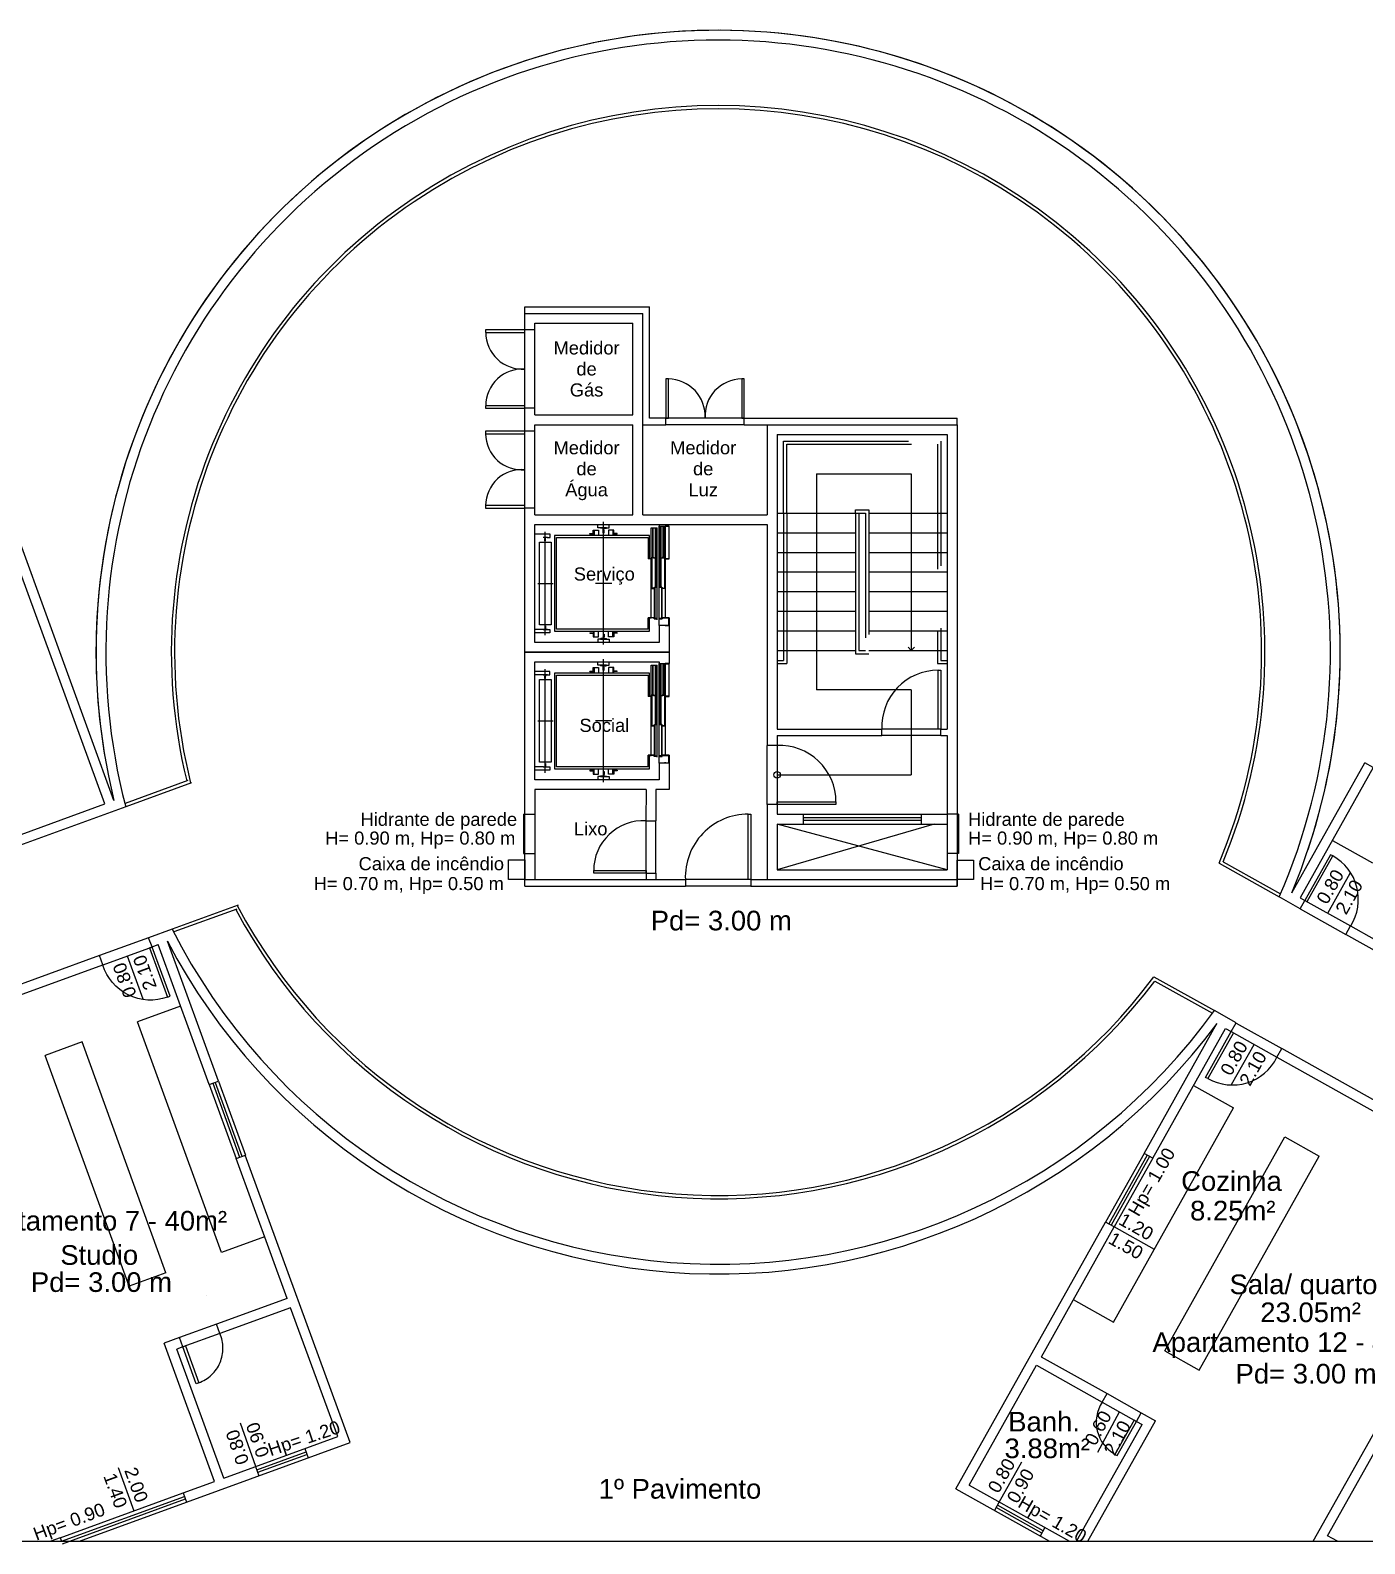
# Model space of a CAD drawing. Header units: millimetres. Extents: x -210 to 1173, y -437 to 320.
# Drawn here: x -148.5 to -128.12, y -59.96 to -36.84 of the extents above; entities that cross this region are included whole.
import ezdxf
from ezdxf.enums import TextEntityAlignment as Align

# ---------------------------------------------------------------- set-up
doc = ezdxf.new("R2010")
doc.units = ezdxf.units.MM
doc.header["$LTSCALE"] = 0.3
for name, pattern in [('DASHDOTX2', [50.8, 25.4, -12.7, 0, -12.7]), ('DASHED2', [9.525, 6.35, -3.175]), ('LTYPE_4', [112.5, 56.25, -56.25]), ('LTYPE_6', [168.75, 112.5, -28.125, 0, -28.125])]:
    doc.linetypes.add(name, pattern=pattern)
for name, color, linetype in [('CORTE', 6, 'Continuous'), ('COTAS', 1, 'Continuous'), ('ESQUADRIAS', 3, 'Continuous'), ('LAYER_0', 6, 'Continuous'), ('LINHA DE CORTE', 6, 'DASHDOTX2'), ('PISO', 1, 'Continuous'), ('PROJEÇÃO', 1, 'DASHED2'), ('TEXTOS', 2, 'Continuous'), ('VISTA', 2, 'Continuous')]:
    doc.layers.add(name, color=color, linetype=linetype)
doc.styles.add('2MM 1_100', font='ARIAL.TTF', dxfattribs={"height": 0.2})
doc.styles.add('3MM 1_100', font='ARIAL.TTF', dxfattribs={"height": 0.3})

msp = doc.modelspace()

# ---------------------------------------------------------------- linework, layer by layer
msp.add_line((-210.338, -59.923), (-79.945, -59.923))
at = {"layer": 'CORTE'}
for p, q in [((-140.947, -41.065), (-139.047, -41.065)), ((-140.947, -41.165), (-140.947, -41.065)), ((-139.047, -42.765), (-139.047, -41.065)), ((-140.947, -41.165), (-139.147, -41.165)), ((-140.947, -41.415), (-140.947, -41.165)), ((-140.797, -41.315), (-139.297, -41.315)), ((-140.797, -41.415), (-140.797, -41.315)), ((-139.297, -42.715), (-139.297, -41.315)), ((-139.147, -44.24), (-139.147, -41.165)), ((-140.797, -41.415), (-140.947, -41.415)), ((-140.947, -42.965), (-140.947, -42.615)), ((-140.797, -42.615), (-140.947, -42.615)), ((-140.797, -42.715), (-140.797, -42.615)), ((-140.797, -42.715), (-139.297, -42.715)), ((-138.797, -42.765), (-139.047, -42.765)), ((-138.797, -42.865), (-138.797, -42.765)), ((-137.597, -42.765), (-134.347, -42.765)), ((-137.597, -42.865), (-137.597, -42.765)), ((-134.347, -42.865), (-134.347, -42.765)), ((-140.797, -42.965), (-140.947, -42.965)), ((-140.797, -42.865), (-139.297, -42.865)), ((-140.797, -42.965), (-140.797, -42.865)), ((-139.297, -44.24), (-139.297, -42.865)), ((-139.147, -42.865), (-138.797, -42.865)), ((-137.597, -42.865), (-137.247, -42.865)), ((-137.247, -42.865), (-137.247, -44.24)), ((-137.247, -42.865), (-134.347, -42.865)), ((-134.347, -42.865), (-134.347, -49.815)), ((-134.347, -42.865), (-134.347, -42.865)), ((-137.097, -43.015), (-137.097, -47.515)), ((-137.097, -43.015), (-134.497, -43.015)), ((-134.497, -43.015), (-134.497, -47.515)), ((-147.223, -48.606), (-148.988, -43.768)), ((-147.364, -48.658), (-149.078, -43.961)), ((-140.947, -49.815), (-140.947, -44.14)), ((-140.797, -44.14), (-140.947, -44.14)), ((-140.797, -44.24), (-140.797, -44.14)), ((-140.797, -44.24), (-139.297, -44.24)), ((-140.797, -46.19), (-140.797, -44.39)), ((-140.797, -44.39), (-137.247, -44.39)), ((-139.147, -44.24), (-137.247, -44.24)), ((-138.897, -44.39), (-138.897, -44.415)), ((-137.247, -44.39), (-137.247, -47.765)), ((-138.897, -45.935), (-138.897, -46.19)), ((-138.747, -45.935), (-138.747, -46.34)), ((-138.897, -46.19), (-140.797, -46.19)), ((-140.947, -46.34), (-138.747, -46.34)), ((-138.747, -46.34), (-140.947, -46.34)), ((-138.747, -46.34), (-138.747, -46.515)), ((-140.797, -48.29), (-140.797, -46.49)), ((-140.797, -46.49), (-138.897, -46.49)), ((-140.797, -46.49), (-138.897, -46.49)), ((-138.897, -46.49), (-138.897, -46.515)), ((-137.097, -47.515), (-135.497, -47.515)), ((-137.097, -47.615), (-137.097, -47.765)), ((-137.097, -47.615), (-135.497, -47.615)), ((-134.597, -47.515), (-134.497, -47.515)), ((-134.597, -47.615), (-134.497, -47.615)), ((-134.497, -47.615), (-134.497, -48.815)), ((-138.897, -48.035), (-138.897, -48.29)), ((-138.747, -48.035), (-138.747, -48.44)), ((-129.238, -50.018), (-128.123, -48.029)), ((-127.992, -48.102), (-128.123, -48.029)), ((-138.897, -48.29), (-140.797, -48.29)), ((-127.992, -48.102), (-129.107, -50.091)), ((-139.097, -48.44), (-140.797, -48.44)), ((-140.797, -48.44), (-140.797, -49.815)), ((-139.097, -48.44), (-139.102, -48.914)), ((-138.747, -48.44), (-138.947, -48.44)), ((-138.947, -48.44), (-138.947, -48.915)), ((-149.276, -49.355), (-147.364, -48.658)), ((-147.044, -48.701), (-149.225, -49.497)), ((-137.247, -48.665), (-137.247, -49.815)), ((-137.097, -48.665), (-137.097, -48.815)), ((-140.967, -48.815), (-140.967, -49.415)), ((-140.967, -48.815), (-140.797, -48.815)), ((-139.097, -48.915), (-138.947, -48.915)), ((-137.097, -48.815), (-134.497, -48.815)), ((-137.097, -48.965), (-137.097, -49.665)), ((-137.097, -48.965), (-134.497, -48.965)), ((-134.697, -48.965), (-137.097, -49.665)), ((-134.497, -49.665), (-137.097, -48.965)), ((-134.497, -48.815), (-134.497, -49.665)), ((-134.327, -48.815), (-134.497, -48.815)), ((-134.327, -48.815), (-134.327, -49.415)), ((-140.967, -49.415), (-140.797, -49.415)), ((-134.327, -49.415), (-134.497, -49.415)), ((-137.097, -49.665), (-134.497, -49.665)), ((-140.947, -49.815), (-138.497, -49.815)), ((-140.947, -49.915), (-140.947, -49.815)), ((-140.947, -49.915), (-138.497, -49.915)), ((-139.097, -49.715), (-139.097, -49.815)), ((-139.097, -49.715), (-138.947, -49.715)), ((-138.947, -49.715), (-138.947, -49.815)), ((-138.497, -49.815), (-138.497, -49.915)), ((-137.497, -49.815), (-137.247, -49.815)), ((-137.497, -49.815), (-137.497, -49.915)), ((-137.497, -49.915), (-134.347, -49.915)), ((-137.247, -49.815), (-134.347, -49.815)), ((-134.347, -49.815), (-134.347, -49.915)), ((-134.347, -49.915), (-134.347, -49.815)), ((-129.107, -50.259), (-129.428, -50.08)), ((-129.107, -50.091), (-129.035, -50.131)), ((-129.107, -50.259), (-129.035, -50.131)), ((-146.335, -50.571), (-146.694, -50.702)), ((-128.409, -50.651), (-128.338, -50.523)), ((-128.338, -50.523), (-124.761, -52.528)), ((-146.642, -50.843), (-146.694, -50.702)), ((-146.642, -50.843), (-146.549, -50.808)), ((-145.767, -52.945), (-146.549, -50.808)), ((-145.626, -52.894), (-146.408, -50.757)), ((-124.615, -52.779), (-128.409, -50.651)), ((-147.445, -50.976), (-151.532, -52.467)), ((-147.394, -51.117), (-147.445, -50.976)), ((-151.246, -52.522), (-147.394, -51.117)), ((-145.68, -51.929), (-145.679, -51.929)), ((-131.492, -53.999), (-130.379, -52.015)), ((-130.085, -52.003), (-130.419, -51.816)), ((-130.16, -52.137), (-130.085, -52.003)), ((-131.361, -54.072), (-130.248, -52.088)), ((-130.248, -52.088), (-130.16, -52.137)), ((-129.463, -52.529), (-129.387, -52.394)), ((-125.593, -54.523), (-129.387, -52.394)), ((-130.918, -52.676), (-130.919, -52.676)), ((-130.918, -52.676), (-130.919, -52.676)), ((-129.463, -52.529), (-125.886, -54.534)), ((-145.767, -52.945), (-145.626, -52.894)), ((-128.634, -52.993), (-128.632, -52.991)), ((-128.503, -53.067), (-128.502, -53.064)), ((-131.405, -53.181), (-131.405, -53.181)), ((-131.405, -53.181), (-131.405, -53.181)), ((-145.357, -54.073), (-145.216, -54.022)), ((-144.576, -56.213), (-145.357, -54.073)), ((-143.614, -58.413), (-145.22, -54.023)), ((-131.361, -54.072), (-131.492, -53.999)), ((-128.91, -59.923), (-125.885, -54.532)), ((-134.366, -59.123), (-132.079, -55.046)), ((-133.061, -57.103), (-131.948, -55.119)), ((-131.948, -55.119), (-132.079, -55.046)), ((-145.808, -56.164), (-145.808, -56.164)), ((-144.576, -56.213), (-145.658, -56.606)), ((-144.525, -56.354), (-145.607, -56.746)), ((-143.806, -58.324), (-144.525, -56.354)), ((-145.607, -56.746), (-145.658, -56.605)), ((-146.222, -56.811), (-146.457, -56.896)), ((-146.171, -56.951), (-146.222, -56.81)), ((-132.866, -56.754), (-132.866, -56.754)), ((-145.688, -59.011), (-146.457, -56.896)), ((-146.171, -56.951), (-146.265, -56.985)), ((-145.547, -58.959), (-146.265, -56.985)), ((-133.062, -57.103), (-132.058, -57.666)), ((-132.939, -56.885), (-132.939, -56.885)), ((-134.162, -59.065), (-133.135, -57.234)), ((-133.135, -57.234), (-132.131, -57.796)), ((-132.451, -57.445), (-132.451, -57.445)), ((-128.69, -59.838), (-127.321, -57.398)), ((-132.131, -57.796), (-132.058, -57.666)), ((-131.608, -58.09), (-131.535, -57.959)), ((-131.535, -57.959), (-131.316, -58.081)), ((-132.522, -59.923), (-131.521, -58.139)), ((-132.35, -59.923), (-131.316, -58.081)), ((-131.608, -58.09), (-131.521, -58.139)), ((-146.113, -59.325), (-143.614, -58.413)), ((-145.547, -58.959), (-143.806, -58.324)), ((-134.22, -58.861), (-134.22, -58.861)), ((-146.164, -59.184), (-145.688, -59.011)), ((-146.164, -59.184), (-146.113, -59.325)), ((-134.366, -59.123), (-132.939, -59.923)), ((-134.162, -59.065), (-132.633, -59.923)), ((-128.7, -59.549), (-128.699, -59.549)), ((-148.043, -59.87), (-148.187, -59.923)), ((-148.043, -59.87), (-148.024, -59.923)), ((-128.773, -59.68), (-128.772, -59.68)), ((-128.54, -59.923), (-128.69, -59.838))]:
    msp.add_line(p, q, dxfattribs=at)
for points in [[(-141.197, -49.514), (-140.947, -49.514), (-140.947, -49.814), (-141.197, -49.814)], [(-134.347, -49.515), (-134.097, -49.515), (-134.097, -49.815), (-134.347, -49.815)]]:
    msp.add_lwpolyline(points, close=True, dxfattribs=at)
for radius, start, end in [(9.5, 341.5137, 189.5338), (9.5, 337.2226, 193.8022), (9.35, 336.4228, 194.6256), (9.35, 206.9058, 324.1475), (9.5, 207.7089, 323.3361)]:
    msp.add_arc((-137.997, -46.34), radius, start, end, dxfattribs=at)
at = {"layer": 'COTAS'}
for p, q in [((-136.497, -43.615), (-136.497, -46.915)), ((-136.497, -43.615), (-135.047, -43.615)), ((-135.047, -43.615), (-135.047, -46.315)), ((-135.047, -46.315), (-135.096, -46.265)), ((-135.047, -46.315), (-134.996, -46.265)), ((-135.047, -46.915), (-136.497, -46.915)), ((-135.047, -46.915), (-135.047, -48.215)), ((-137.097, -48.215), (-135.047, -48.215)), ((-128.686, -50.327), (-128.343, -49.714)), ((-130.155, -52.946), (-129.812, -52.333)), ((-131.335, -55.463), (-131.948, -55.119)), ((-132.2, -58.563), (-131.87, -57.943)), ((-145.059, -58.781), (-145.289, -58.117)), ((-133.705, -59.323), (-133.361, -58.71)), ((-146.915, -59.46), (-147.155, -58.8))]:
    msp.add_line(p, q, dxfattribs=at)
at = {"layer": 'COTAS', "extrusion": (-1.35577e-13, -1.67877e-12, -1)}
msp.add_line((-146.777, -51.642), (-147.017, -50.982), dxfattribs=at)
at = {"layer": 'COTAS'}
msp.add_circle((-137.097, -48.215), 0.05, dxfattribs=at)
at = {"layer": 'ESQUADRIAS'}
for p, q in [((-145.715, -52.926), (-145.306, -54.054)), ((-145.678, -52.913), (-145.268, -54.04)), ((-131.444, -54.026), (-132.031, -55.073)), ((-131.409, -54.045), (-131.996, -55.092)), ((-148.024, -59.922), (-146.144, -59.239)), ((-148.01, -59.96), (-146.131, -59.276))]:
    msp.add_line(p, q, dxfattribs=at)
for points in [[(-140.947, -41.415), (-141.547, -41.415), (-141.547, -41.455), (-140.947, -41.455)], [(-138.757, -42.765), (-138.757, -42.165), (-138.797, -42.165), (-138.797, -42.765)], [(-137.597, -42.765), (-137.597, -42.165), (-137.637, -42.165), (-137.637, -42.765)], [(-140.947, -42.575), (-141.547, -42.575), (-141.547, -42.615), (-140.947, -42.615)], [(-140.947, -42.965), (-141.547, -42.965), (-141.547, -43.005), (-140.947, -43.005)], [(-140.947, -44.1), (-141.547, -44.1), (-141.547, -44.14), (-140.947, -44.14)], [(-134.597, -47.515), (-134.637, -47.515), (-134.637, -46.615), (-134.597, -46.615)], [(-137.097, -48.665), (-137.097, -48.625), (-136.197, -48.625), (-136.197, -48.665)], [(-137.497, -49.815), (-137.537, -49.815), (-137.537, -48.815), (-137.497, -48.815)], [(-129.036, -50.131), (-129.001, -50.151), (-128.61, -49.453), (-128.645, -49.434)], [(-139.097, -49.715), (-139.897, -49.715), (-139.897, -49.675), (-139.097, -49.675)], [(-130.16, -52.137), (-130.126, -52.157), (-130.517, -52.855), (-130.552, -52.835)], [(-146.171, -56.951), (-146.133, -56.938), (-145.928, -57.502), (-145.966, -57.515)], [(-131.608, -58.09), (-131.643, -58.07), (-131.937, -58.594), (-131.902, -58.613)]]:
    msp.add_lwpolyline(points, close=True, dxfattribs=at)
at = {"layer": 'ESQUADRIAS', "extrusion": (1.1504e-16, 4.198e-17, -1), "elevation": 0}
msp.add_lwpolyline([(146.642, -50.845), (146.679, -50.859), (146.405, -51.61), (146.367, -51.596)], close=True, dxfattribs=at)
at = {"layer": 'LAYER_0', "color": 11}
for p, q in [((-139.832, -44.44), (-139.832, -44.39)), ((-139.662, -44.44), (-139.662, -44.39)), ((-140.564, -44.536), (-140.797, -44.536)), ((-140.604, -44.586), (-140.564, -44.586)), ((-140.564, -44.586), (-140.564, -44.536)), ((-139.047, -44.56), (-140.497, -44.56)), ((-140.497, -44.56), (-140.497, -46.02)), ((-140.467, -45.99), (-140.467, -44.59)), ((-140.467, -44.59), (-139.067, -44.59)), ((-139.957, -44.535), (-139.957, -44.529)), ((-139.957, -44.529), (-139.903, -44.529)), ((-139.957, -44.535), (-139.897, -44.535)), ((-139.903, -44.529), (-139.903, -44.475)), ((-139.903, -44.475), (-139.822, -44.475)), ((-139.897, -44.535), (-139.897, -44.475)), ((-139.897, -44.535), (-139.897, -44.56)), ((-139.792, -44.44), (-139.832, -44.44)), ((-139.822, -44.475), (-139.822, -44.535)), ((-139.822, -44.535), (-139.822, -44.56)), ((-139.747, -44.44), (-139.792, -44.44)), ((-139.792, -44.44), (-139.792, -44.444)), ((-139.788, -44.448), (-139.792, -44.444)), ((-139.755, -44.45), (-139.788, -44.448)), ((-139.755, -44.45), (-139.751, -44.453)), ((-139.751, -44.469), (-139.755, -44.473)), ((-139.755, -44.515), (-139.755, -44.473)), ((-139.747, -44.515), (-139.755, -44.515)), ((-139.751, -44.469), (-139.751, -44.453)), ((-139.702, -44.44), (-139.747, -44.44)), ((-139.747, -44.515), (-139.739, -44.515)), ((-139.742, -44.453), (-139.739, -44.45)), ((-139.742, -44.469), (-139.742, -44.453)), ((-139.742, -44.469), (-139.739, -44.473)), ((-139.739, -44.45), (-139.705, -44.448)), ((-139.739, -44.515), (-139.739, -44.473)), ((-139.705, -44.448), (-139.702, -44.444)), ((-139.702, -44.44), (-139.662, -44.44)), ((-139.702, -44.44), (-139.702, -44.444)), ((-139.591, -44.475), (-139.672, -44.475)), ((-139.672, -44.475), (-139.672, -44.535)), ((-139.672, -44.535), (-139.672, -44.56)), ((-139.597, -44.535), (-139.597, -44.475)), ((-139.597, -44.535), (-139.597, -44.56)), ((-139.537, -44.535), (-139.597, -44.535)), ((-139.591, -44.529), (-139.591, -44.475)), ((-139.537, -44.529), (-139.591, -44.529)), ((-139.537, -44.535), (-139.537, -44.529)), ((-139.067, -44.59), (-139.067, -44.915)), ((-139.047, -44.913), (-139.047, -44.56)), ((-139.017, -45.815), (-139.017, -44.44)), ((-139.017, -44.44), (-138.927, -44.44)), ((-138.927, -45.845), (-138.927, -44.44)), ((-138.897, -45.845), (-138.897, -44.415)), ((-138.897, -44.415), (-138.807, -44.415)), ((-138.807, -44.415), (-138.807, -45.815)), ((-138.747, -44.415), (-138.807, -44.415)), ((-138.807, -44.43), (-138.805, -44.43)), ((-138.805, -44.43), (-138.805, -44.417)), ((-138.805, -44.417), (-138.749, -44.417)), ((-138.749, -44.417), (-138.749, -44.913)), ((-138.747, -44.915), (-138.747, -44.415)), ((-140.727, -45.92), (-140.727, -44.66)), ((-140.727, -44.66), (-140.547, -44.66)), ((-140.547, -44.66), (-140.547, -45.92)), ((-139.017, -44.915), (-139.067, -44.915)), ((-139.019, -44.913), (-139.047, -44.913)), ((-139.017, -44.9), (-139.019, -44.9)), ((-139.019, -44.9), (-139.019, -44.913)), ((-139.012, -45.365), (-139.012, -44.895)), ((-139.012, -44.895), (-138.972, -44.895)), ((-138.974, -44.897), (-139.01, -44.897)), ((-139.01, -44.897), (-139.01, -45.363)), ((-138.974, -44.91), (-138.974, -44.897)), ((-138.972, -44.91), (-138.974, -44.91)), ((-138.972, -44.895), (-138.972, -44.91)), ((-138.812, -44.895), (-138.852, -44.895)), ((-138.852, -44.895), (-138.852, -44.91)), ((-138.852, -44.91), (-138.85, -44.91)), ((-138.85, -44.91), (-138.85, -44.897)), ((-138.85, -44.897), (-138.814, -44.897)), ((-138.814, -44.897), (-138.814, -45.363)), ((-138.812, -45.365), (-138.812, -44.895)), ((-138.805, -44.9), (-138.807, -44.9)), ((-138.807, -44.915), (-138.747, -44.915)), ((-138.805, -44.913), (-138.805, -44.9)), ((-138.749, -44.913), (-138.805, -44.913)), ((-139.012, -45.365), (-138.972, -45.365)), ((-138.974, -45.363), (-139.01, -45.363)), ((-138.972, -45.35), (-138.974, -45.35)), ((-138.974, -45.35), (-138.974, -45.363)), ((-138.972, -45.365), (-138.972, -45.35)), ((-138.967, -45.827), (-138.967, -45.345)), ((-138.967, -45.345), (-138.927, -45.345)), ((-138.929, -45.347), (-138.965, -45.347)), ((-138.965, -45.347), (-138.965, -45.825)), ((-138.929, -45.36), (-138.929, -45.347)), ((-138.927, -45.36), (-138.929, -45.36)), ((-138.857, -45.345), (-138.897, -45.345)), ((-138.897, -45.36), (-138.895, -45.36)), ((-138.895, -45.36), (-138.895, -45.347)), ((-138.895, -45.347), (-138.859, -45.347)), ((-138.859, -45.347), (-138.859, -45.825)), ((-138.857, -45.827), (-138.857, -45.345)), ((-138.852, -45.365), (-138.852, -45.35)), ((-138.852, -45.35), (-138.85, -45.35)), ((-138.812, -45.365), (-138.852, -45.365)), ((-138.85, -45.35), (-138.85, -45.363)), ((-138.85, -45.363), (-138.814, -45.363)), ((-140.67, -45.994), (-140.797, -45.994)), ((-140.547, -45.92), (-140.727, -45.92)), ((-140.605, -45.994), (-140.565, -45.994)), ((-140.565, -45.994), (-140.565, -46.044)), ((-139.067, -45.99), (-140.467, -45.99)), ((-139.017, -45.815), (-139.067, -45.815)), ((-139.067, -45.99), (-139.067, -45.815)), ((-139.047, -46.02), (-139.047, -45.817)), ((-139.047, -45.817), (-139.017, -45.817)), ((-138.972, -45.815), (-139.017, -45.815)), ((-138.974, -45.817), (-139.017, -45.817)), ((-138.974, -45.832), (-138.974, -45.817)), ((-138.929, -45.832), (-138.974, -45.832)), ((-138.972, -45.815), (-138.972, -45.83)), ((-138.972, -45.83), (-138.927, -45.83)), ((-138.927, -45.827), (-138.967, -45.827)), ((-138.965, -45.825), (-138.929, -45.825)), ((-138.929, -45.825), (-138.929, -45.812)), ((-138.929, -45.812), (-138.927, -45.812)), ((-138.929, -45.845), (-138.929, -45.832)), ((-138.927, -45.845), (-138.929, -45.845)), ((-138.895, -45.812), (-138.897, -45.812)), ((-138.897, -45.827), (-138.857, -45.827)), ((-138.852, -45.83), (-138.897, -45.83)), ((-138.897, -45.845), (-138.895, -45.845)), ((-138.897, -45.935), (-138.897, -45.845)), ((-138.807, -45.935), (-138.897, -45.935)), ((-138.895, -45.825), (-138.895, -45.812)), ((-138.859, -45.825), (-138.895, -45.825)), ((-138.895, -45.845), (-138.895, -45.832)), ((-138.895, -45.832), (-138.85, -45.832)), ((-138.852, -45.815), (-138.852, -45.83)), ((-138.747, -45.815), (-138.852, -45.815)), ((-138.85, -45.832), (-138.85, -45.817)), ((-138.85, -45.817), (-138.749, -45.817)), ((-138.807, -45.935), (-138.807, -45.92)), ((-138.807, -45.92), (-138.805, -45.92)), ((-138.747, -45.935), (-138.807, -45.935)), ((-138.805, -45.92), (-138.805, -45.933)), ((-138.805, -45.933), (-138.749, -45.933)), ((-138.749, -45.933), (-138.749, -45.817)), ((-138.747, -45.815), (-138.747, -45.935)), ((-140.565, -46.044), (-140.797, -46.044)), ((-140.497, -46.02), (-139.047, -46.02)), ((-139.957, -46.045), (-139.897, -46.045)), ((-139.957, -46.045), (-139.957, -46.051)), ((-139.957, -46.051), (-139.903, -46.051)), ((-139.903, -46.051), (-139.903, -46.105)), ((-139.903, -46.105), (-139.822, -46.105)), ((-139.897, -46.045), (-139.897, -46.02)), ((-139.897, -46.045), (-139.897, -46.105)), ((-139.792, -46.14), (-139.832, -46.14)), ((-139.832, -46.14), (-139.832, -46.19)), ((-139.822, -46.045), (-139.822, -46.02)), ((-139.822, -46.105), (-139.822, -46.045)), ((-139.789, -46.132), (-139.792, -46.135)), ((-139.792, -46.14), (-139.792, -46.135)), ((-139.792, -46.14), (-139.747, -46.14)), ((-139.755, -46.13), (-139.789, -46.132)), ((-139.747, -46.065), (-139.755, -46.065)), ((-139.755, -46.065), (-139.755, -46.107)), ((-139.752, -46.11), (-139.755, -46.107)), ((-139.752, -46.126), (-139.755, -46.13)), ((-139.752, -46.11), (-139.752, -46.126)), ((-139.747, -46.065), (-139.739, -46.065)), ((-139.747, -46.14), (-139.702, -46.14)), ((-139.743, -46.11), (-139.739, -46.107)), ((-139.743, -46.11), (-139.743, -46.126)), ((-139.739, -46.13), (-139.743, -46.126)), ((-139.739, -46.065), (-139.739, -46.107)), ((-139.739, -46.13), (-139.706, -46.132)), ((-139.706, -46.132), (-139.702, -46.135)), ((-139.702, -46.14), (-139.702, -46.135)), ((-139.702, -46.14), (-139.662, -46.14)), ((-139.672, -46.045), (-139.672, -46.02)), ((-139.672, -46.105), (-139.672, -46.045)), ((-139.591, -46.105), (-139.672, -46.105)), ((-139.662, -46.14), (-139.662, -46.19)), ((-139.597, -46.045), (-139.597, -46.02)), ((-139.537, -46.045), (-139.597, -46.045)), ((-139.597, -46.045), (-139.597, -46.105)), ((-139.537, -46.051), (-139.591, -46.051)), ((-139.591, -46.051), (-139.591, -46.105)), ((-139.537, -46.045), (-139.537, -46.051)), ((-140.565, -46.636), (-140.797, -46.636)), ((-140.67, -46.686), (-140.797, -46.686)), ((-140.605, -46.686), (-140.565, -46.686)), ((-140.565, -46.686), (-140.565, -46.636)), ((-139.047, -46.66), (-140.497, -46.66)), ((-140.497, -46.66), (-140.497, -48.12)), ((-140.467, -48.09), (-140.467, -46.69)), ((-140.467, -46.69), (-139.067, -46.69)), ((-139.957, -46.635), (-139.957, -46.629)), ((-139.957, -46.629), (-139.903, -46.629)), ((-139.957, -46.635), (-139.897, -46.635)), ((-139.903, -46.629), (-139.903, -46.575)), ((-139.903, -46.575), (-139.822, -46.575)), ((-139.897, -46.635), (-139.897, -46.575)), ((-139.897, -46.635), (-139.897, -46.66)), ((-139.832, -46.54), (-139.832, -46.49)), ((-139.792, -46.54), (-139.832, -46.54)), ((-139.822, -46.575), (-139.822, -46.635)), ((-139.822, -46.635), (-139.822, -46.66)), ((-139.747, -46.54), (-139.792, -46.54)), ((-139.792, -46.54), (-139.792, -46.544)), ((-139.789, -46.548), (-139.792, -46.544)), ((-139.755, -46.55), (-139.789, -46.548)), ((-139.755, -46.55), (-139.752, -46.553)), ((-139.752, -46.569), (-139.755, -46.573)), ((-139.755, -46.615), (-139.755, -46.573)), ((-139.747, -46.615), (-139.755, -46.615)), ((-139.752, -46.569), (-139.752, -46.553)), ((-139.702, -46.54), (-139.747, -46.54)), ((-139.747, -46.615), (-139.739, -46.615)), ((-139.743, -46.553), (-139.739, -46.55)), ((-139.743, -46.569), (-139.743, -46.553)), ((-139.743, -46.569), (-139.739, -46.573)), ((-139.739, -46.55), (-139.706, -46.548)), ((-139.739, -46.615), (-139.739, -46.573)), ((-139.706, -46.548), (-139.702, -46.544)), ((-139.702, -46.54), (-139.662, -46.54)), ((-139.702, -46.54), (-139.702, -46.544)), ((-139.591, -46.575), (-139.672, -46.575)), ((-139.672, -46.575), (-139.672, -46.635)), ((-139.672, -46.635), (-139.672, -46.66)), ((-139.662, -46.54), (-139.662, -46.49)), ((-139.597, -46.635), (-139.597, -46.575)), ((-139.597, -46.635), (-139.597, -46.66)), ((-139.537, -46.635), (-139.597, -46.635)), ((-139.591, -46.629), (-139.591, -46.575)), ((-139.537, -46.629), (-139.591, -46.629)), ((-139.537, -46.635), (-139.537, -46.629)), ((-139.067, -46.69), (-139.067, -47.015)), ((-139.047, -47.013), (-139.047, -46.66)), ((-139.017, -47.915), (-139.017, -46.54)), ((-139.017, -46.54), (-138.927, -46.54)), ((-138.927, -47.945), (-138.927, -46.54)), ((-138.897, -47.945), (-138.897, -46.515)), ((-138.897, -46.515), (-138.807, -46.515)), ((-138.807, -46.515), (-138.807, -47.915)), ((-138.747, -46.515), (-138.807, -46.515)), ((-138.807, -46.53), (-138.805, -46.53)), ((-138.805, -46.53), (-138.805, -46.517)), ((-138.805, -46.517), (-138.749, -46.517)), ((-138.749, -46.517), (-138.749, -47.013)), ((-138.747, -47.015), (-138.747, -46.515)), ((-140.727, -48.02), (-140.727, -46.76)), ((-140.727, -46.76), (-140.547, -46.76)), ((-140.547, -46.76), (-140.547, -48.02)), ((-139.017, -47.015), (-139.067, -47.015)), ((-139.019, -47.013), (-139.047, -47.013)), ((-139.017, -47), (-139.019, -47)), ((-139.019, -47), (-139.019, -47.013)), ((-139.012, -47.465), (-139.012, -46.995)), ((-139.012, -46.995), (-138.972, -46.995)), ((-138.974, -46.997), (-139.01, -46.997)), ((-139.01, -46.997), (-139.01, -47.463)), ((-138.974, -47.01), (-138.974, -46.997)), ((-138.972, -47.01), (-138.974, -47.01)), ((-138.972, -46.995), (-138.972, -47.01)), ((-138.812, -46.995), (-138.852, -46.995)), ((-138.852, -46.995), (-138.852, -47.01)), ((-138.852, -47.01), (-138.85, -47.01)), ((-138.85, -47.01), (-138.85, -46.997)), ((-138.85, -46.997), (-138.814, -46.997)), ((-138.814, -46.997), (-138.814, -47.463)), ((-138.812, -47.465), (-138.812, -46.995)), ((-138.805, -47), (-138.807, -47)), ((-138.807, -47.015), (-138.747, -47.015)), ((-138.805, -47.013), (-138.805, -47)), ((-138.749, -47.013), (-138.805, -47.013)), ((-139.012, -47.465), (-138.972, -47.465)), ((-138.974, -47.463), (-139.01, -47.463)), ((-138.972, -47.45), (-138.974, -47.45)), ((-138.974, -47.45), (-138.974, -47.463)), ((-138.972, -47.465), (-138.972, -47.45)), ((-138.967, -47.927), (-138.967, -47.445)), ((-138.967, -47.445), (-138.927, -47.445)), ((-138.929, -47.447), (-138.965, -47.447)), ((-138.965, -47.447), (-138.965, -47.925)), ((-138.929, -47.46), (-138.929, -47.447)), ((-138.927, -47.46), (-138.929, -47.46)), ((-138.857, -47.445), (-138.897, -47.445)), ((-138.897, -47.46), (-138.895, -47.46)), ((-138.895, -47.46), (-138.895, -47.447)), ((-138.895, -47.447), (-138.859, -47.447)), ((-138.859, -47.447), (-138.859, -47.925)), ((-138.857, -47.927), (-138.857, -47.445)), ((-138.852, -47.465), (-138.852, -47.45)), ((-138.852, -47.45), (-138.85, -47.45)), ((-138.812, -47.465), (-138.852, -47.465)), ((-138.85, -47.45), (-138.85, -47.463)), ((-138.85, -47.463), (-138.814, -47.463)), ((-140.547, -48.02), (-140.727, -48.02)), ((-139.017, -47.915), (-139.067, -47.915)), ((-139.067, -48.09), (-139.067, -47.915)), ((-139.047, -48.12), (-139.047, -47.917)), ((-139.047, -47.917), (-139.017, -47.917)), ((-138.972, -47.915), (-139.017, -47.915)), ((-138.974, -47.917), (-139.017, -47.917)), ((-138.974, -47.932), (-138.974, -47.917)), ((-138.929, -47.932), (-138.974, -47.932)), ((-138.972, -47.915), (-138.972, -47.93)), ((-138.972, -47.93), (-138.927, -47.93)), ((-138.927, -47.927), (-138.967, -47.927)), ((-138.965, -47.925), (-138.929, -47.925)), ((-138.929, -47.925), (-138.929, -47.912)), ((-138.929, -47.912), (-138.927, -47.912)), ((-138.929, -47.945), (-138.929, -47.932)), ((-138.927, -47.945), (-138.929, -47.945)), ((-138.895, -47.912), (-138.897, -47.912)), ((-138.897, -47.927), (-138.857, -47.927)), ((-138.852, -47.93), (-138.897, -47.93)), ((-138.897, -47.945), (-138.895, -47.945)), ((-138.897, -48.035), (-138.897, -47.945)), ((-138.807, -48.035), (-138.897, -48.035)), ((-138.895, -47.925), (-138.895, -47.912)), ((-138.859, -47.925), (-138.895, -47.925)), ((-138.895, -47.945), (-138.895, -47.932)), ((-138.895, -47.932), (-138.85, -47.932)), ((-138.852, -47.915), (-138.852, -47.93)), ((-138.747, -47.915), (-138.852, -47.915)), ((-138.85, -47.932), (-138.85, -47.917)), ((-138.85, -47.917), (-138.749, -47.917)), ((-138.807, -48.035), (-138.807, -48.02)), ((-138.807, -48.02), (-138.805, -48.02)), ((-138.747, -48.035), (-138.807, -48.035)), ((-138.805, -48.02), (-138.805, -48.033)), ((-138.805, -48.033), (-138.749, -48.033)), ((-138.749, -48.033), (-138.749, -47.917)), ((-138.747, -47.915), (-138.747, -48.035)), ((-140.67, -48.094), (-140.797, -48.094)), ((-140.565, -48.144), (-140.797, -48.144)), ((-140.605, -48.094), (-140.565, -48.094)), ((-140.565, -48.094), (-140.565, -48.144)), ((-140.497, -48.12), (-139.047, -48.12)), ((-139.067, -48.09), (-140.467, -48.09)), ((-139.957, -48.145), (-139.897, -48.145)), ((-139.957, -48.145), (-139.957, -48.151)), ((-139.957, -48.151), (-139.903, -48.151)), ((-139.903, -48.151), (-139.903, -48.205)), ((-139.903, -48.205), (-139.822, -48.205)), ((-139.897, -48.145), (-139.897, -48.12)), ((-139.897, -48.145), (-139.897, -48.205)), ((-139.792, -48.24), (-139.832, -48.24)), ((-139.832, -48.24), (-139.832, -48.29)), ((-139.822, -48.145), (-139.822, -48.12)), ((-139.822, -48.205), (-139.822, -48.145)), ((-139.789, -48.232), (-139.792, -48.235)), ((-139.792, -48.24), (-139.792, -48.235)), ((-139.792, -48.24), (-139.747, -48.24)), ((-139.755, -48.23), (-139.789, -48.232)), ((-139.747, -48.165), (-139.755, -48.165)), ((-139.755, -48.165), (-139.755, -48.207)), ((-139.752, -48.21), (-139.755, -48.207)), ((-139.752, -48.226), (-139.755, -48.23)), ((-139.752, -48.21), (-139.752, -48.226)), ((-139.747, -48.165), (-139.739, -48.165)), ((-139.747, -48.24), (-139.702, -48.24)), ((-139.743, -48.21), (-139.739, -48.207)), ((-139.743, -48.21), (-139.743, -48.226)), ((-139.739, -48.23), (-139.743, -48.226)), ((-139.739, -48.165), (-139.739, -48.207)), ((-139.739, -48.23), (-139.706, -48.232)), ((-139.706, -48.232), (-139.702, -48.235)), ((-139.702, -48.24), (-139.702, -48.235)), ((-139.702, -48.24), (-139.662, -48.24)), ((-139.672, -48.145), (-139.672, -48.12)), ((-139.672, -48.205), (-139.672, -48.145)), ((-139.591, -48.205), (-139.672, -48.205)), ((-139.662, -48.24), (-139.662, -48.29)), ((-139.597, -48.145), (-139.597, -48.12)), ((-139.537, -48.145), (-139.597, -48.145)), ((-139.597, -48.145), (-139.597, -48.205)), ((-139.537, -48.151), (-139.591, -48.151)), ((-139.591, -48.151), (-139.591, -48.205)), ((-139.537, -48.145), (-139.537, -48.151))]:
    msp.add_line(p, q, dxfattribs=at)
at = {"layer": 'LAYER_0', "color": 15, "linetype": 'LTYPE_6'}
for p, q in [((-139.747, -46.225), (-139.747, -44.349)), ((-140.637, -46.082), (-140.637, -44.501)), ((-140.748, -45.29), (-140.518, -45.29)), ((-139.619, -45.29), (-139.871, -45.29)), ((-139.747, -48.325), (-139.747, -46.449)), ((-140.637, -48.182), (-140.637, -46.601)), ((-140.748, -47.39), (-140.518, -47.39)), ((-139.619, -47.39), (-139.871, -47.39))]:
    msp.add_line(p, q, dxfattribs=at)
at = {"layer": 'LAYER_0', "color": 1}
for p, q in [((-140.604, -44.586), (-140.669, -44.586)), ((-140.665, -44.59), (-140.669, -44.586)), ((-140.639, -44.59), (-140.665, -44.59)), ((-140.641, -44.605), (-140.639, -44.603)), ((-140.641, -44.64), (-140.641, -44.605)), ((-140.639, -44.603), (-140.639, -44.59)), ((-140.635, -44.603), (-140.635, -44.59)), ((-140.608, -44.59), (-140.635, -44.59)), ((-140.635, -44.603), (-140.633, -44.605)), ((-140.633, -44.64), (-140.633, -44.605)), ((-140.608, -44.59), (-140.604, -44.586)), ((-138.997, -44.44), (-138.997, -44.895)), ((-138.987, -44.895), (-138.987, -44.44)), ((-138.952, -45.345), (-138.952, -44.44)), ((-138.942, -44.44), (-138.942, -45.345)), ((-138.882, -45.345), (-138.882, -44.415)), ((-138.872, -44.415), (-138.872, -45.345)), ((-138.837, -44.895), (-138.837, -44.415)), ((-138.827, -44.415), (-138.827, -44.895)), ((-140.633, -44.64), (-140.641, -44.64)), ((-140.666, -45.99), (-140.67, -45.994)), ((-140.67, -45.994), (-140.605, -45.994)), ((-140.666, -45.99), (-140.639, -45.99)), ((-140.641, -45.94), (-140.633, -45.94)), ((-140.641, -45.94), (-140.641, -45.975)), ((-140.639, -45.977), (-140.641, -45.975)), ((-140.639, -45.977), (-140.639, -45.99)), ((-140.633, -45.975), (-140.635, -45.977)), ((-140.635, -45.977), (-140.635, -45.99)), ((-140.635, -45.99), (-140.609, -45.99)), ((-140.633, -45.94), (-140.633, -45.975)), ((-140.609, -45.99), (-140.605, -45.994)), ((-140.605, -46.686), (-140.67, -46.686)), ((-140.666, -46.69), (-140.67, -46.686)), ((-140.639, -46.69), (-140.666, -46.69)), ((-140.639, -46.703), (-140.639, -46.69)), ((-140.635, -46.703), (-140.635, -46.69)), ((-140.609, -46.69), (-140.635, -46.69)), ((-140.609, -46.69), (-140.605, -46.686)), ((-138.997, -46.54), (-138.997, -46.995)), ((-138.987, -46.995), (-138.987, -46.54)), ((-138.952, -47.445), (-138.952, -46.54)), ((-138.942, -46.54), (-138.942, -47.445)), ((-138.882, -47.445), (-138.882, -46.515)), ((-138.872, -46.515), (-138.872, -47.445)), ((-138.837, -46.995), (-138.837, -46.515)), ((-138.827, -46.515), (-138.827, -46.995)), ((-140.641, -46.705), (-140.639, -46.703)), ((-140.641, -46.74), (-140.641, -46.705)), ((-140.633, -46.74), (-140.641, -46.74)), ((-140.635, -46.703), (-140.633, -46.705)), ((-140.633, -46.74), (-140.633, -46.705)), ((-140.641, -48.04), (-140.633, -48.04)), ((-140.641, -48.04), (-140.641, -48.075)), ((-140.639, -48.077), (-140.641, -48.075)), ((-140.639, -48.077), (-140.639, -48.09)), ((-140.633, -48.075), (-140.635, -48.077)), ((-140.635, -48.077), (-140.635, -48.09)), ((-140.633, -48.04), (-140.633, -48.075)), ((-140.666, -48.09), (-140.67, -48.094)), ((-140.67, -48.094), (-140.605, -48.094)), ((-140.666, -48.09), (-140.639, -48.09)), ((-140.635, -48.09), (-140.609, -48.09)), ((-140.609, -48.09), (-140.605, -48.094))]:
    msp.add_line(p, q, dxfattribs=at)
at = {"layer": 'LAYER_0', "color": 1, "linetype": 'LTYPE_4'}
for p, q in [((-139.888, -44.475), (-139.888, -44.535)), ((-139.888, -44.535), (-139.888, -44.56)), ((-139.605, -44.475), (-139.605, -44.535)), ((-139.605, -44.535), (-139.605, -44.56)), ((-139.889, -46.045), (-139.889, -46.02)), ((-139.889, -46.105), (-139.889, -46.045)), ((-139.606, -46.045), (-139.606, -46.02)), ((-139.606, -46.105), (-139.606, -46.045)), ((-139.889, -46.575), (-139.889, -46.635)), ((-139.889, -46.635), (-139.889, -46.66)), ((-139.606, -46.575), (-139.606, -46.635)), ((-139.606, -46.635), (-139.606, -46.66)), ((-139.889, -48.145), (-139.889, -48.12)), ((-139.889, -48.205), (-139.889, -48.145)), ((-139.606, -48.145), (-139.606, -48.12)), ((-139.606, -48.205), (-139.606, -48.145))]:
    msp.add_line(p, q, dxfattribs=at)
at = {"layer": 'LAYER_0'}
for p, q in [((-139.342, -44.59), (-139.342, -44.59)), ((-140.467, -44.83), (-140.467, -44.83)), ((-139.067, -44.83), (-139.067, -44.83)), ((-139.342, -45.99), (-139.342, -45.99)), ((-139.342, -46.69), (-139.342, -46.69)), ((-140.467, -46.93), (-140.467, -46.93)), ((-139.067, -46.93), (-139.067, -46.93)), ((-139.342, -48.09), (-139.342, -48.09))]:
    msp.add_line(p, q, dxfattribs=at)
at = {"layer": 'LAYER_0', "color": 7}
for p, q in [((-138.897, -44.415), (-138.747, -44.415)), ((-138.747, -45.935), (-138.897, -45.935)), ((-138.897, -46.515), (-138.747, -46.515)), ((-138.747, -48.035), (-138.897, -48.035))]:
    msp.add_line(p, q, dxfattribs=at)
at = {"layer": 'LINHA DE CORTE'}
for p, q in [((-135.497, -47.615), (-135.497, -47.515)), ((-134.597, -47.615), (-134.597, -47.515)), ((-137.097, -47.765), (-137.247, -47.765)), ((-137.097, -48.665), (-137.247, -48.665))]:
    msp.add_line(p, q, dxfattribs=at)
at = {"layer": 'PISO'}
for p, q in [((-140.947, -42.615), (-140.947, -41.415)), ((-140.797, -42.615), (-140.797, -41.415)), ((-137.597, -42.765), (-138.797, -42.765)), ((-140.947, -44.14), (-140.947, -42.965)), ((-140.797, -44.14), (-140.797, -42.965)), ((-137.597, -42.865), (-138.797, -42.865)), ((-134.597, -47.515), (-135.497, -47.515)), ((-134.597, -47.615), (-135.497, -47.615)), ((-137.247, -48.665), (-137.247, -47.765)), ((-137.097, -47.765), (-137.097, -48.665)), ((-139.097, -49.715), (-139.097, -48.915)), ((-138.947, -49.715), (-138.947, -48.915)), ((-137.497, -49.815), (-138.497, -49.815)), ((-137.497, -49.915), (-138.497, -49.915)), ((-146.694, -50.702), (-147.445, -50.976)), ((-146.642, -50.845), (-147.393, -51.119))]:
    msp.add_line(p, q, dxfattribs=at)
at = {"layer": 'PISO', "extrusion": (1.06824e-16, -5.98768e-17, -1)}
for p, q in [((-129.035, -50.131), (-128.338, -50.523)), ((-129.107, -50.26), (-128.409, -50.651))]:
    msp.add_line(p, q, dxfattribs=at)
at = {"layer": 'PISO', "extrusion": (1.06805e-16, -5.99109e-17, -1)}
for p, q in [((-130.086, -52.005), (-129.388, -52.396)), ((-130.16, -52.137), (-129.463, -52.529))]:
    msp.add_line(p, q, dxfattribs=at)
at = {"layer": 'PISO', "extrusion": (-1.15084e-16, -4.18589e-17, -1)}
for p, q in [((-145.658, -56.605), (-146.222, -56.811)), ((-145.607, -56.746), (-146.171, -56.952))]:
    msp.add_line(p, q, dxfattribs=at)
at = {"layer": 'PISO', "extrusion": (1.06786e-16, -5.99444e-17, -1)}
for p, q in [((-132.131, -57.796), (-131.608, -58.09)), ((-132.058, -57.665), (-131.535, -57.959))]:
    msp.add_line(p, q, dxfattribs=at)
at = {"layer": 'PISO'}
for centre, radius, start, end in [((-140.985, -41.455), 0.561, 180, 273.9406), ((-140.985, -42.575), 0.561, 86.0526, 180), ((-138.766, -42.734), 0.57, 356.9163, 89.126), ((-137.628, -42.734), 0.57, 90.874, 183.0768), ((-140.997, -43.005), 0.55, 180, 275.2402), ((-140.997, -44.1), 0.55, 84.753, 180), ((-134.634, -47.479), 0.864, 90.2167, 182.3852), ((-137.061, -48.628), 0.864, 0.2167, 92.3852), ((-139.136, -49.675), 0.761, 87.0634, 180), ((-137.537, -49.775), 0.961, 90, 182.3393), ((-128.981, -50.117), 0.761, 327.791, 60.7286), ((-130.145, -52.191), 0.761, 240.7103, 333.6479), ((-131.662, -58.104), 0.561, 146.7425, 240.6923)]:
    msp.add_arc(centre, radius, start, end, dxfattribs=at)
at = {"layer": 'PISO', "extrusion": (-1.35577e-13, -1.67877e-12, -1)}
msp.add_arc((146.666, -50.895), 0.761, 249.9522, 342.8898, dxfattribs=at)
at = {"layer": 'PROJEÇÃO'}
for p, q in [((-136.997, -43.115), (-134.597, -43.115)), ((-136.997, -44.215), (-136.997, -43.115)), ((-136.947, -43.165), (-134.647, -43.165)), ((-136.947, -44.215), (-136.947, -43.165)), ((-134.647, -43.165), (-134.647, -46.515)), ((-134.597, -43.115), (-134.597, -46.465)), ((-137.097, -44.215), (-135.847, -44.215)), ((-135.897, -44.165), (-135.697, -44.165)), ((-135.897, -44.215), (-135.897, -44.165)), ((-135.847, -44.215), (-135.747, -44.215)), ((-135.747, -44.215), (-135.747, -46.365)), ((-135.697, -44.165), (-135.697, -46.365)), ((-135.697, -44.215), (-134.497, -44.215)), ((-135.697, -44.515), (-134.497, -44.515)), ((-135.697, -44.815), (-134.497, -44.815)), ((-135.697, -45.115), (-134.497, -45.115)), ((-135.697, -45.415), (-134.497, -45.415)), ((-135.697, -45.715), (-134.497, -45.715)), ((-135.697, -46.015), (-134.497, -46.015)), ((-135.747, -46.365), (-135.697, -46.365)), ((-135.697, -46.315), (-134.497, -46.315)), ((-134.597, -46.465), (-134.497, -46.465)), ((-134.647, -46.515), (-134.497, -46.515)), ((-136.697, -48.815), (-136.697, -48.965)), ((-134.897, -48.87), (-136.697, -48.87)), ((-134.897, -48.91), (-136.697, -48.91)), ((-134.897, -48.815), (-134.897, -48.965)), ((-145.041, -58.831), (-144.289, -58.558)), ((-145.028, -58.868), (-144.276, -58.595)), ((-144.308, -58.506), (-144.257, -58.647)), ((-145.06, -58.779), (-145.009, -58.92)), ((-133.704, -59.322), (-133.778, -59.453)), ((-133.053, -59.796), (-133.751, -59.405)), ((-133.033, -59.761), (-133.731, -59.37)), ((-133.006, -59.713), (-133.08, -59.844))]:
    msp.add_line(p, q, dxfattribs=at)
msp.add_arc((-146.12, -56.974), 0.561, 289.9875, 23.9132, dxfattribs=at)
at = {"layer": 'VISTA'}
for p, q in [((-136.997, -44.215), (-136.997, -46.465)), ((-136.947, -44.215), (-136.947, -46.515)), ((-135.897, -44.215), (-135.897, -46.365)), ((-135.847, -44.215), (-135.847, -46.315)), ((-137.097, -44.515), (-135.897, -44.515)), ((-137.097, -44.815), (-135.897, -44.815)), ((-137.097, -45.115), (-135.897, -45.115)), ((-137.097, -45.415), (-135.897, -45.415)), ((-137.097, -45.715), (-135.897, -45.715)), ((-137.097, -46.015), (-135.897, -46.015)), ((-137.097, -46.315), (-135.897, -46.315)), ((-137.097, -46.465), (-136.997, -46.465)), ((-135.897, -46.365), (-135.747, -46.365)), ((-135.847, -46.315), (-135.747, -46.315)), ((-137.097, -46.515), (-136.947, -46.515)), ((-146.097, -48.302), (-147.053, -48.651)), ((-146.041, -48.335), (-147.044, -48.701)), ((-128.614, -49.215), (-128.004, -49.559)), ((-130.348, -49.562), (-129.428, -50.08)), ((-130.285, -49.541), (-129.408, -50.033)), ((-145.327, -50.203), (-146.335, -50.571)), ((-145.347, -50.264), (-146.308, -50.614)), ((-131.341, -51.299), (-130.419, -51.816)), ((-131.328, -51.364), (-130.448, -51.857)), ((-146.206, -51.748), (-146.864, -51.986)), ((-145.583, -55.511), (-146.864, -51.987)), ((-147.71, -52.294), (-148.274, -52.499)), ((-146.429, -55.819), (-147.71, -52.294)), ((-146.992, -56.023), (-148.274, -52.499)), ((-145.626, -52.894), (-145.216, -54.022)), ((-145.767, -52.945), (-145.357, -54.073)), ((-130.737, -52.96), (-130.126, -53.302)), ((-131.961, -56.573), (-130.126, -53.303)), ((-131.176, -57.013), (-129.341, -53.743)), ((-129.341, -53.743), (-128.818, -54.037)), ((-131.492, -53.999), (-132.079, -55.046)), ((-131.361, -54.072), (-131.948, -55.119)), ((-130.653, -57.307), (-128.818, -54.037)), ((-144.924, -55.272), (-145.583, -55.511)), ((-146.429, -55.819), (-146.992, -56.023)), ((-132.573, -56.231), (-131.961, -56.573)), ((-131.176, -57.013), (-130.653, -57.307)), ((-148.043, -59.87), (-146.164, -59.184)), ((-147.749, -59.923), (-146.113, -59.325))]:
    msp.add_line(p, q, dxfattribs=at)
for radius, start, end in [(8.35, 337.4543, 193.6288), (8.3, 337.1573, 193.9372), (8.35, 208.0782, 323.0058), (8.3, 207.7784, 323.3072)]:
    msp.add_arc((-137.997, -46.34), radius, start, end, dxfattribs=at)

# ---------------------------------------------------------------- texts
at = {"layer": 'TEXTOS'}
for s, height, style, p in [('Medidor', 0.2, '2MM 1_100', (-140.006, -41.692)), ('de', 0.2, '2MM 1_100', (-140.006, -42.013)), ('Gás', 0.2, '2MM 1_100', (-140.006, -42.334)), ('Medidor', 0.2, '2MM 1_100', (-140.006, -43.217)), ('Medidor', 0.2, '2MM 1_100', (-138.225, -43.217)), ('de', 0.2, '2MM 1_100', (-140.006, -43.538)), ('de', 0.2, '2MM 1_100', (-138.225, -43.538)), ('Água', 0.2, '2MM 1_100', (-140.006, -43.859)), ('Luz', 0.2, '2MM 1_100', (-138.225, -43.859)), ('Serviço', 0.2, '2MM 1_100', (-139.735, -45.146)), ('Social', 0.2, '2MM 1_100', (-139.734, -47.458)), ('Hidrante de parede', 0.2, '2MM 1_100', (-142.262, -48.893)), ('Hidrante de parede', 0.2, '2MM 1_100', (-132.984, -48.893)), ('Lixo', 0.2, '2MM 1_100', (-139.943, -49.038)), ('H= 0.90 m, Hp= 0.80 m', 0.2, '2MM 1_100', (-142.546, -49.18)), ('H= 0.90 m, Hp= 0.80 m', 0.2, '2MM 1_100', (-132.728, -49.18)), ('Caixa de incêndio', 0.2, '2MM 1_100', (-142.377, -49.571)), ('Caixa de incêndio', 0.2, '2MM 1_100', (-132.915, -49.571)), ('H= 0.70 m, Hp= 0.50 m', 0.2, '2MM 1_100', (-142.721, -49.875)), ('H= 0.70 m, Hp= 0.50 m', 0.2, '2MM 1_100', (-132.545, -49.875)), ('Pd= 3.00 m', 0.3, '3MM 1_100', (-137.949, -50.44)), ('Cozinha', 0.3, '3MM 1_100', (-130.157, -54.419)), ('8.25m²', 0.3, '3MM 1_100', (-130.138, -54.871)), ('Apartamento 7 - 40m²', 0.3, '3MM 1_100', (-147.534, -55.026)), ('Studio', 0.3, '3MM 1_100', (-147.448, -55.549)), ('Pd= 3.00 m', 0.3, '3MM 1_100', (-147.414, -55.963)), ('Sala/ quarto', 0.3, '3MM 1_100', (-129.058, -55.997)), ('23.05m²', 0.3, '3MM 1_100', (-128.949, -56.424)), ('Apartamento 12 - 40m²', 0.3, '3MM 1_100', (-129.21, -56.88)), ('Pd= 3.00 m', 0.3, '3MM 1_100', (-129.018, -57.362)), ('Banh.', 0.3, '3MM 1_100', (-133.019, -58.095)), ('3.88m²', 0.3, '3MM 1_100', (-132.971, -58.502)), ('1º Pavimento', 0.3, '3MM 1_100', (-138.579, -59.121))]:
    msp.add_text(s, height=height, dxfattribs=dict(at, style=style)).set_placement(p, align=Align.MIDDLE_CENTER)
at = {"layer": 'TEXTOS', "style": '2MM 1_100'}
for s, rotation, p in [('0.80', 60.7166, (-128.651, -49.922)), ('2.10', 60.7166, (-128.361, -50.079)), ('0.80', 110.0478, (-147.061, -51.351)), ('2.10', 110.0478, (-146.753, -51.234)), ('0.80', 60.7166, (-130.12, -52.541)), ('2.10', 60.7166, (-129.83, -52.698)), ('Hp= 1.00', 60.1759, (-131.378, -54.432)), ('1.20', 330.7133, (-131.611, -55.116)), ('1.50', 330.7133, (-131.768, -55.406)), ('0.60', 61.9287, (-132.195, -58.191)), ('0.80', 109.0417, (-145.339, -58.485)), ('0.90', 109.0417, (-145.029, -58.373)), ('Hp= 1.20', 18.5044, (-144.322, -58.348)), ('2.10', 61.9287, (-131.902, -58.342)), ('0.80', 60.7166, (-133.67, -58.918)), ('1.40', 289.9632, (-147.201, -59.147)), ('2.00', 289.9632, (-146.882, -59.059)), ('0.90', 60.7166, (-133.38, -59.075)), ('Hp= 0.90', 20.5006, (-147.909, -59.621)), ('Hp= 1.20', 330.1792, (-132.891, -59.586))]:
    msp.add_text(s, height=0.2, rotation=rotation, dxfattribs=at).set_placement(p, align=Align.MIDDLE_CENTER)

doc.saveas('drawing.dxf')
